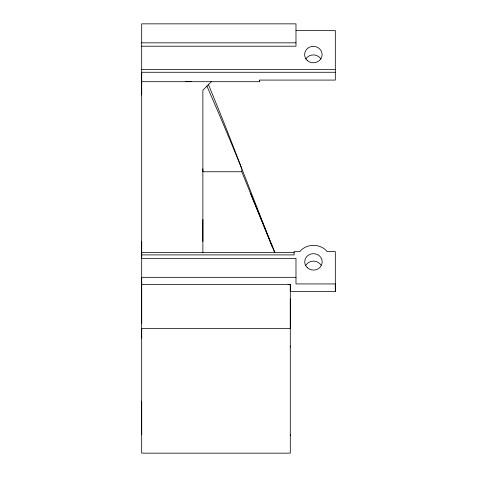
<?xml version="1.0" encoding="UTF-8"?>
<svg xmlns="http://www.w3.org/2000/svg" width="477" height="477" viewBox="0 0 477 477"><rect width="100%" height="100%" fill="white"/><g stroke="black" fill="none" stroke-linecap="round" stroke-linejoin="round"><path stroke-width="0.72" d="M141.681 258.522L141.681 241.517M141.681 94.989L141.681 72.271L335.325 72.271M202.874 252.768L202.874 219.581M141.681 81.692L259.577 81.692L259.577 80.082L335.325 80.076L335.325 30.462L295.984 30.462M290.302 346.988L290.302 346.052M141.681 284.37L290.302 284.37L290.302 291.411L335.325 291.411L335.325 251.612L327.079 251.612L325.916 250.186A17.601 16.534 0 0 0 301.023 250.186L299.854 251.612L294.118 251.612L294.118 254.897L141.681 254.897M211.43 81.674L202.874 90.207L202.874 241.517M185.75 81.674L191.653 81.323M288.072 284.471L290.302 284.37L290.296 453.15L141.675 453.15L141.681 277.328L295.984 277.328M141.681 42.835L295.984 42.829M141.681 46.209L295.984 46.209L295.984 23.85L141.681 23.85L141.681 323.484M141.681 69.421L335.325 69.421M268.163 236.908L241.779 171.756L202.874 171.756L202.874 168.846M141.681 252.512L294.118 252.512M141.681 258.343L295.984 258.343L295.984 283.934L335.325 283.934L335.325 291.411M290.302 328.57L141.681 328.57L141.675 338.408M206.797 85.89L208.908 90.66A307.343 28.698 68.3 0 1 241.129 167.23L241.779 168.846L241.016 166.539A314.289 28.232 69.4 0 0 209.677 87.607L208.258 84.22M274.931 252.381L250.55 193.471M268.724 238.285L272.361 247.247M274.347 251.922L241.779 168.554L241.779 171.756M290.302 434.791L290.302 435.662M290.302 298.912L290.302 328.57M259.577 80.202L259.577 81.692M141.675 401.783L141.675 434.786M305.793 59.035A8.741 8.21 0 0 1 313.365 54.927A8.741 8.21 0 0 1 320.932 59.035M305.894 265.242A8.741 8.21 0 0 1 313.467 261.14A8.741 8.21 0 0 1 321.039 265.242M307.182 60.376A8.741 8.21 0 0 0 321.808 56.697A8.741 8.21 0 0 0 311.099 46.639A8.741 8.21 0 0 0 307.182 60.376M307.289 267.68A8.741 8.21 0 0 0 321.909 264.002A8.741 8.21 0 0 0 311.207 253.943A8.741 8.21 0 0 0 307.289 267.68"/></g></svg>
